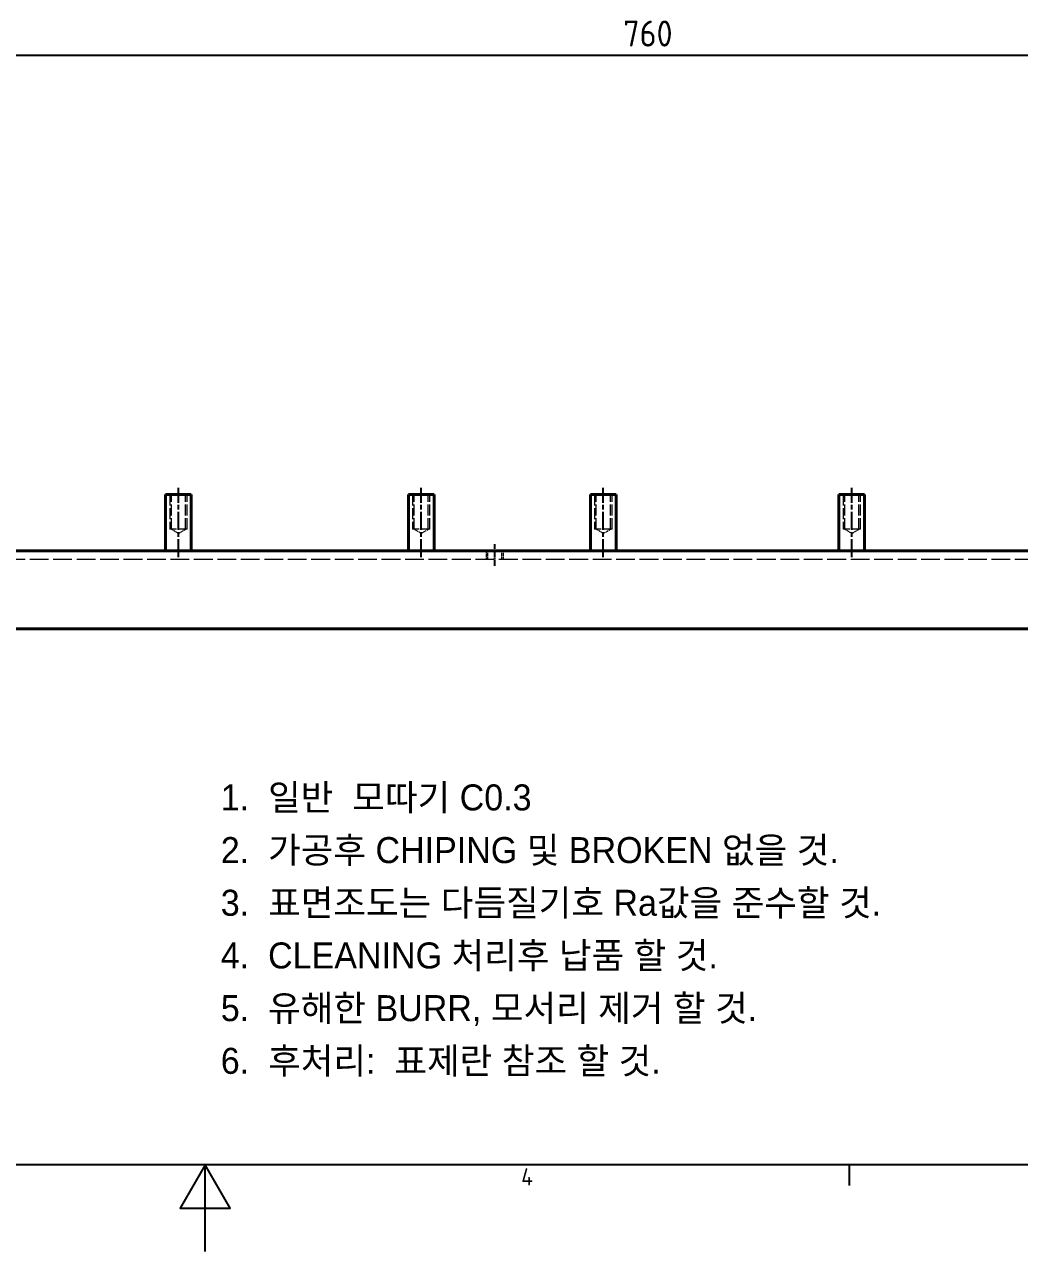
# Model space of a CAD drawing. Header units: millimetres. Extents: x 0 to 1188, y 0 to 840.
# Drawn here: x 552.3 to 781.8, y 0 to 282.9 of the extents above; entities that cross this region are included whole.
import ezdxf

# ---------------------------------------------------------------- set-up
doc = ezdxf.new("R2010")
doc.units = ezdxf.units.MM
doc.header["$LTSCALE"] = 2
doc.linetypes.add('CHAIN', pattern=[0.35429999999999995, 0.2362, -0.0295, 0.0591, -0.0295])
doc.linetypes.add('DASHED', pattern=[0.2067, 0.1654, -0.0413])
doc.layers.get('0').update_dxf_attribs({"color": 3, "lineweight": 25})
for name, color, linetype, lineweight in [('가려진 것(ISO)', 2, 'DASHED', 18), ('가시적인 것(ISO)', 3, 'Continuous', 40), ('경계(ISO)', 7, 'Continuous', 25), ('기호(ISO)', 5, 'Continuous', 25), ('중심선(ISO)', 1, 'Continuous', 25), ('치수(ISO)', 2, 'Continuous', 25)]:
    doc.layers.add(name, color=color, linetype=linetype, lineweight=lineweight)
doc.styles.add('ISO Proportional', font='arial.ttf')
doc.styles.add('문자 텍스트_PSTEK_POSCO', font='isocp.shx')
doc.styles.add('치수 텍스트_PSTEK_POSCO', font='isocp.shx')
doc.dimstyles.new('치수_PSTEK_POSCO', dxfattribs={"dimscale": 2, "dimtxt": 3, "dimasz": 2, "dimexe": 2, "dimexo": 2.5, "dimgap": 1, "dimtad": 1, "dimrnd": 1e-08, "dimdsep": 46, "dimtxsty": '치수 텍스트_PSTEK_POSCO', "dimcen": 0.09, "dimdle": 10, "dimclrd": 7, "dimclre": 7, "dimclrt": 2, "dimadec": 1, "dimazin": 2, "dimtfac": 1, "dimtmove": 0, "dimatfit": 3, "dimfxl": 0, "dimtolj": 1, "dimlwd": -1, "dimlwe": -1, "dimarcsym": 0})

# ---------------------------------------------------------------- blocks, each defined once
blk = doc.blocks.new('경계 Default Border')
at = {"layer": '경계(ISO)'}
blk.add_line((371.25, 10), (371.25, 7.599999904632568), dxfattribs=at)
at = {"layer": '경계(ISO)', "flags": 128}
for points in [[(10, 10), (10, 410), (584.0000152587891, 410), (584.0000152587891, 10), (10, 10)], [(297.0000076293945, 0), (297.0000076293945, 10), (294.1132545471191, 5), (299.8867607116699, 5), (297.0000076293945, 10)]]:
    blk.add_lwpolyline(points, dxfattribs=at)
at = {"layer": '경계(ISO)', "color": 2, "insert": (333.4406467487881, 7.599999970197677), "char_height": 2.000000029802322, "attachment_point": 7, "style": '문자 텍스트_PSTEK_POSCO'}
blk.add_mtext('4', dxfattribs=at)
blk = doc.blocks.new('주석-판금')
at = {"layer": '기호(ISO)', "color": 2, "insert": (-40.77821254730225, 16.75847050733864), "char_height": 3.00000011920929, "width": 116.6778124165837, "attachment_point": 1, "line_spacing_factor": 1.2146075963974, "style": 'ISO Proportional'}
blk.add_mtext('\\f굴림|b0|i0;\\H3.0000;1.  일반  모따기 C0.3\\P2.  가공후 CHIPING 및 BROKEN 없을 것.\\P3.  표면조도는 다듬질기호 Ra값을 준수할 것.\\P4.  CLEANING 처리후 납품 할 것.\\P5.  유해한 BURR, 모서리 제거 할 것.\\P6.  후처리:  표제란 참조 할 것.', dxfattribs=at)
blk = doc.blocks.new('*D81')
at = {"layer": 'Defpoints', "color": 0, "transparency": 16777216}
for p in [(315.8174005349142, 312.3539690937462), (1075.817400534914, 312.3539690937464), (1075.817400534914, 275.8597436685453)]:
    blk.add_point(p, dxfattribs=at)
at = {"layer": '치수(ISO)', "color": 7, "transparency": 16777216}
for p, q in [((315.8174005349142, 307.3539690937462), (315.8174005349142, 271.8597436685453)), ((1075.817400534914, 307.3539690937464), (1075.817400534914, 271.8597436685453)), ((319.8174005349142, 275.8597436685453), (1071.817400534914, 275.8597436685453))]:
    blk.add_line(p, q, dxfattribs=at)
for points in [[(319.8174005349142, 276.5264103352119), (319.8174005349142, 275.1930770018786), (315.8174005349142, 275.8597436685453)], [(1071.817400534914, 276.5264103352119), (1071.817400534914, 275.1930770018786), (1075.817400534914, 275.8597436685453)]]:
    blk.add_solid(points, dxfattribs=at)
at = {"layer": '치수(ISO)', "color": 2, "transparency": 16777216, "insert": (690.4150383301898, 280.8597436685453), "char_height": 6, "attachment_point": 4, "style": '치수 텍스트_PSTEK_POSCO'}
blk.add_mtext('\\A1;760', dxfattribs=at)

msp = doc.modelspace()

# ---------------------------------------------------------------- linework, layer by layer
at = {"layer": '가려진 것(ISO)', "ltscale": 7.618686199188232}
for p, q in [((585.8174005348417, 174.5784726789185), (585.8174005348417, 166.5784726789185)), ((586.1964005348417, 166.5784726789185), (586.1964005348417, 174.5784726789185)), ((589.4384005348417, 166.5784726789185), (589.4384005348417, 174.5784726789185)), ((589.8174005348417, 166.5784726789185), (589.8174005348417, 174.5784726789185)), ((641.8174005348418, 174.5784726788959), (641.8174005348418, 166.5784726788959)), ((642.1964005348417, 166.5784726788959), (642.1964005348417, 174.5784726788959)), ((645.4384005348418, 166.5784726788959), (645.4384005348418, 174.5784726788959)), ((645.8174005348417, 166.5784726788959), (645.8174005348417, 174.5784726788959)), ((683.8174005348417, 174.5784726789184), (683.8174005348417, 166.5784726789184)), ((684.1964005348417, 166.5784726789184), (684.1964005348417, 174.5784726789184)), ((687.4384005348417, 166.5784726789184), (687.4384005348417, 174.5784726789184)), ((687.8174005348417, 166.5784726789184), (687.8174005348417, 174.5784726789184)), ((741.1174005348416, 174.5784726789102), (741.1174005348416, 166.5784726789102)), ((741.4964005348418, 166.5784726789102), (741.4964005348418, 174.5784726789102)), ((744.7384005348417, 166.5784726789102), (744.7384005348417, 174.5784726789102)), ((745.1174005348417, 166.5784726789102), (745.1174005348417, 174.5784726789102))]:
    msp.add_line(p, q, dxfattribs=at)
at = {"layer": '가려진 것(ISO)', "ltscale": 5.983680725097656}
for p, q in [((589.8174005348417, 166.5784726789185), (585.8174005348417, 166.5784726789185)), ((645.8174005348417, 166.5784726788959), (641.8174005348417, 166.5784726788959)), ((687.8174005348417, 166.5784726789184), (683.8174005348417, 166.5784726789184)), ((745.1174005348417, 166.5784726789102), (741.1174005348416, 166.5784726789102))]:
    msp.add_line(p, q, dxfattribs=at)
at = {"layer": '가려진 것(ISO)', "ltscale": 1.80089795589447}
for p, q in [((587.8174005348417, 165.6044776154748), (586.1964005348417, 166.5784726789185)), ((587.8174005348417, 165.6044776154748), (589.4384005348417, 166.5784726789185)), ((643.8174005348417, 165.6044776154522), (642.1964005348417, 166.5784726788959)), ((643.8174005348417, 165.6044776154522), (645.4384005348418, 166.5784726788959)), ((685.8174005348417, 165.6044776154747), (684.1964005348417, 166.5784726789184)), ((685.8174005348417, 165.6044776154747), (687.4384005348417, 166.5784726789184)), ((743.1174005348417, 165.6044776154665), (741.4964005348418, 166.5784726789102)), ((743.1174005348417, 165.6044776154665), (744.7384005348417, 166.5784726789102))]:
    msp.add_line(p, q, dxfattribs=at)
at = {"layer": '가려진 것(ISO)', "ltscale": 1.904596567153931}
for p, q in [((658.8174005348417, 161.5784726789493), (658.8174005348417, 159.5784726789492)), ((659.1964005348416, 159.5784726789492), (659.1964005348416, 161.5784726789493)), ((662.4384005348417, 159.5784726789492), (662.4384005348417, 161.5784726789493)), ((662.8174005348416, 159.5784726789492), (662.8174005348416, 161.5784726789493))]:
    msp.add_line(p, q, dxfattribs=at)
at = {"layer": '가려진 것(ISO)', "ltscale": 13.08677291870117}
msp.add_line((1071.817400534842, 159.5784726788871), (319.8174005348417, 159.5784726788869), dxfattribs=at)
at = {"layer": '가시적인 것(ISO)'}
for p, q in [((584.8674005348416, 174.5784726789185), (590.7674005348417, 174.5784726789185)), ((584.8674005348416, 161.5784726789185), (584.8674005348416, 174.5784726789185)), ((590.7674005348416, 161.5784726789185), (590.7674005348416, 174.5784726789185)), ((640.8674005348416, 174.5784726788959), (646.7674005348417, 174.5784726788959)), ((640.8674005348416, 161.5784726788959), (640.8674005348416, 174.5784726788959)), ((646.7674005348417, 161.5784726788959), (646.7674005348417, 174.5784726788959)), ((682.8674005348416, 174.5784726789184), (688.7674005348417, 174.5784726789184)), ((682.8674005348416, 161.5784726789184), (682.8674005348416, 174.5784726789184)), ((688.7674005348417, 161.5784726789184), (688.7674005348417, 174.5784726789184)), ((740.1674005348417, 174.5784726789102), (746.0674005348417, 174.5784726789102)), ((740.1674005348417, 161.5784726789102), (740.1674005348417, 174.5784726789102)), ((746.0674005348417, 161.5784726789102), (746.0674005348417, 174.5784726789102)), ((319.8174005348417, 161.5784726788869), (1071.817400534842, 161.5784726788871)), ((1075.817400534842, 143.5784726788859), (315.8174005348417, 143.5784726788857))]:
    msp.add_line(p, q, dxfattribs=at)
at = {"layer": '중심선(ISO)', "linetype": 'CHAIN', "ltscale": 8.889559745788574}
for p, q in [((587.8174005348416, 160.0784726789185), (587.8174005348416, 176.0784726789185)), ((643.8174005348417, 160.0784726788959), (643.8174005348417, 176.0784726788958)), ((685.8174005348417, 160.0784726789184), (685.8174005348417, 176.0784726789184)), ((743.1174005348416, 160.0784726789102), (743.1174005348416, 176.0784726789102))]:
    msp.add_line(p, q, dxfattribs=at)
at = {"layer": '중심선(ISO)', "linetype": 'CHAIN', "ltscale": 2.777918577194214}
msp.add_line((660.8174005348417, 158.0784726789491), (660.8174005348417, 163.0784726789494), dxfattribs=at)

# ---------------------------------------------------------------- block references
at = {"xscale": 2, "yscale": 2, "zscale": 2}
for name, p in [('경계 Default Border', (0, 0)), ('주석-판금', (679.1448856033913, 74.19020376643651))]:
    msp.add_blockref(name, p, dxfattribs=at)

# ---------------------------------------------------------------- dimensions: what is measured, and where the dimension line sits
at = {"layer": '치수(ISO)', "color": 7}
dim = msp.add_linear_dim(base=(1075.817400534914, 275.8597436685453), p1=(315.8174005349142, 312.3539690937462), p2=(1075.817400534914, 312.3539690937464), dimstyle='치수_PSTEK_POSCO', override={"dimdec": 2, "dimtp": 0, "dimtm": -0, "dimtdec": 2, "dimtofl": 0, "dimatfit": 1}, dxfattribs=at)
dim.commit()
dim.dimension.update_dxf_attribs({"geometry": '*D81', "text_midpoint": (695.8174005349142, 275.8597436685453), "dimtype": 160})

doc.saveas('drawing.dxf')
